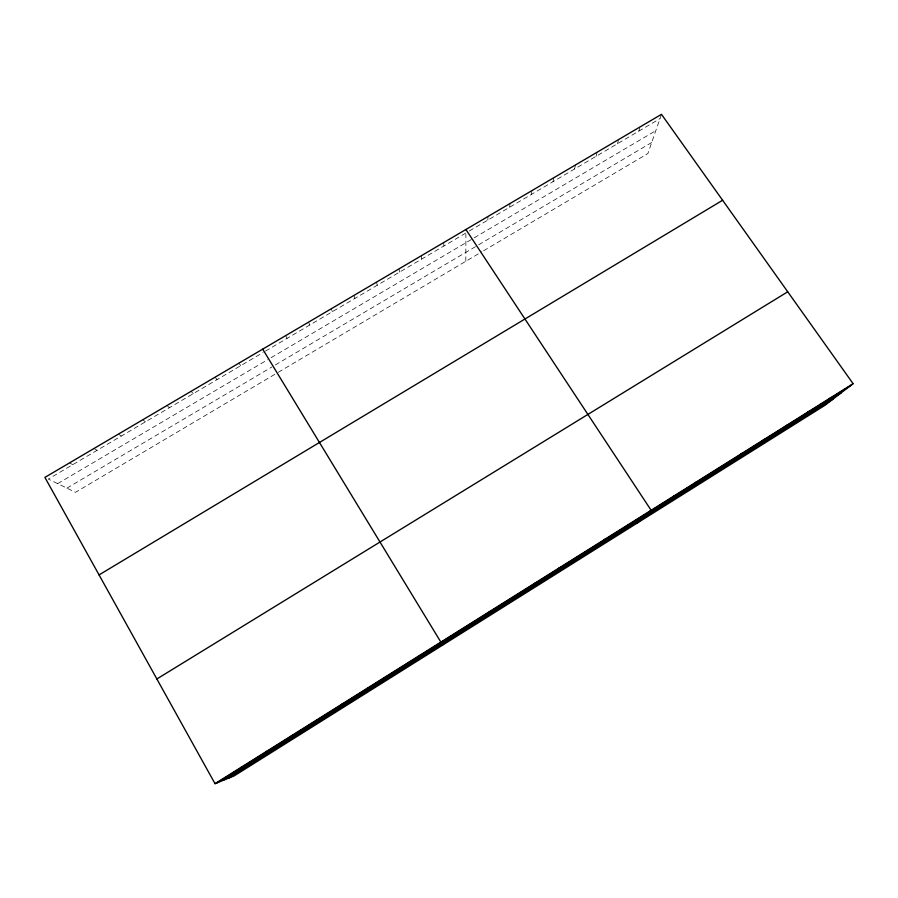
<?xml version="1.0" encoding="UTF-8"?>
<svg xmlns="http://www.w3.org/2000/svg" width="898" height="898" viewBox="0 0 898 898"><rect width="100%" height="100%" fill="white"/><g stroke="black" fill="none" stroke-linecap="round" stroke-linejoin="round"><path stroke-width="0.67" stroke-dasharray="4.49 3.37" d="M465.826 261.284L465.894 234.412M487.816 220.1L487.996 216.485M509.66 207.236L510.008 203.532M531.403 194.417L531.919 190.623M553.056 181.665L553.74 177.77M574.619 168.959L575.472 164.974M596.092 156.308L597.103 152.233M617.476 143.714L618.363 140.593M638.77 131.164L639.78 127.976M661.478 114.327L647.907 153.513L482.944 251.148M274.833 374.331L75.488 492.317L48.301 479.061L263.125 352.487M278.335 372.255L481.811 251.822M57.685 483.629L267.582 359.772M271.084 357.707L473.022 238.531M474.211 237.835L655.821 130.659M66.912 488.142L271.914 366.979M275.383 364.925L477.5 245.468M478.668 244.784L651.724 142.501M265.505 351.084L465.894 233.02M469.351 230.977L659.974 118.671M69.539 462.897L72.727 464.659M94.066 448.45L97.051 450.336M118.491 434.071L121.264 436.069M142.793 419.759L145.375 421.858M166.994 405.514L169.374 407.726M191.083 391.326L193.261 393.65M215.06 377.205L217.047 379.63M238.935 363.14L240.731 365.677M285.676 335.627L287.091 338.366M308.542 322.158L309.776 324.997M331.306 308.755L332.361 311.696M353.98 295.397L354.856 298.439M376.554 282.107L377.25 285.25M399.038 268.872L399.554 272.105M421.42 255.694L421.757 259.017M443.713 242.561L443.87 245.996"/><path stroke-width="1.35" d="M488.142 612.907L488.344 612.335M511.523 598.259L511.916 597.552M534.793 583.666L535.376 582.847M557.961 569.141L558.736 568.198M581.028 554.683L581.994 553.628M603.995 540.282L605.14 539.114M626.849 525.959L628.185 524.668M637.412 522.939L651.129 510.277L465.905 229.495M672.265 497.481L673.971 495.965M694.827 483.337L696.713 481.71M717.278 469.261L719.354 467.51M739.638 455.241L741.894 453.389M761.908 441.288L764.333 439.324M784.066 427.392L786.67 425.315M806.135 413.551L808.907 411.374M828.113 399.778L831.054 397.488M853.1 383.671L825.038 405.245L234.142 775.906L215.026 783.673L44.9 477.399L661.478 114.327L853.1 383.671L215.026 783.673M217.159 782.798L849.991 386.061M223.03 780.418L841.381 392.684M228.799 778.072L832.906 399.195M156.869 678.967L787.726 291.783M99.061 574.9L722.609 200.254M240.608 767.633L242.516 766.903M266.055 751.682L267.75 751.087M291.39 735.799L292.86 735.35M316.601 719.994L317.847 719.68M341.689 704.268L342.733 704.077M366.665 688.609L367.484 688.553M391.517 673.029L392.134 673.107M262.699 349.154L442.669 645.09"/></g></svg>
